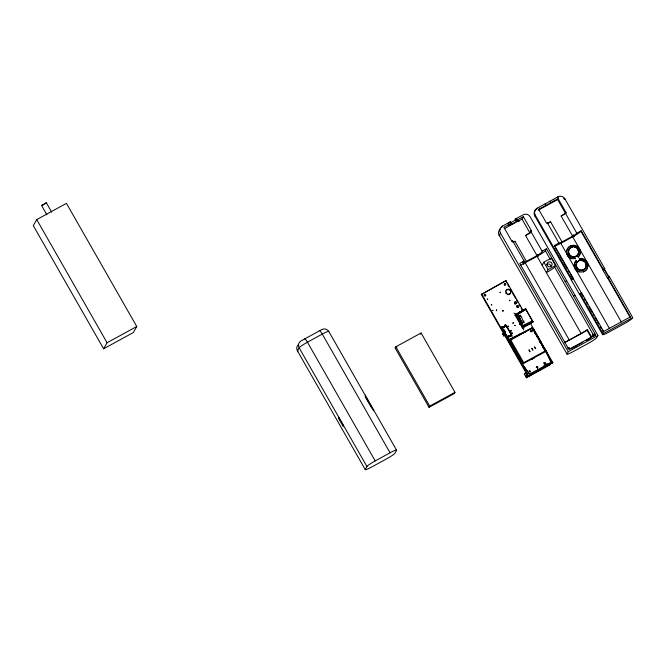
<?xml version="1.0" encoding="UTF-8"?>
<svg xmlns="http://www.w3.org/2000/svg" width="666" height="666" viewBox="0 0 666 666"><rect width="100%" height="100%" fill="white"/><g stroke="black" fill="none" stroke-linecap="round" stroke-linejoin="round"><path stroke-width="1" d="M523.643 329.995L523.643 327.497L522.494 328.072L522.668 327.156L521.278 324.126L522.968 327.181L522.494 328.072M513.503 349.051L513.544 346.919L512.662 347.569L513.544 346.919L513.644 348.817L522.111 363.653L529.503 374.209L539.077 370.121L551.182 362.362L545.862 350.666L544.172 347.702L543.431 348.11L543.19 346.453L551.182 362.362L529.503 374.209L521.977 363.886L508.533 339.96L531.843 328.196L533.266 330.294L534.007 329.895L533.266 330.294M503.787 327.173C509.432 323.734 499.658 328.771 502.938 327.664L505.502 325.865M537.437 368.173L537.504 366.874L537.096 367.582M544.979 364.052L545.038 362.754L544.638 363.461M503.771 335.955L506.177 334.449L503.771 335.955L502.697 334.082L505.069 332.509L507.334 337.187L511.513 334.707L511.771 335.156L510.889 335.248L511.513 334.707L507.334 337.187L502.231 328.255L502.189 327.522L505.744 326.09L506.202 325.249L506.252 326.057M529.345 324.384L529.936 323.293L527.38 324.592L527.555 325.341L529.345 324.384L529.936 323.293L533.025 321.845L525.432 308.783L515.026 315.01L517.549 313.936L521.886 323.018L522.194 325.899L524.333 325.799L525.89 324.475M511.047 334.482L510.93 335.398L508.291 337.154C506.06 338.245 512.046 333.133 512.012 336.33L511.405 335.239L508.291 337.154L511.521 335.273L507.459 336.463L508.225 336.022L508.608 336.73M502.189 327.522L504.978 332.684L502.697 334.082M527.555 325.341L524.05 326.864L527.38 324.592L522.294 327.805L515.218 315.409L525.874 309.215L532.783 321.553L529.82 323.543L533.025 321.845L522.968 327.181M509.357 300.691L509.915 300.008L509.865 300.691M520.629 323.435L521.153 321.645L521.578 322.844L520.629 323.435L521.153 321.645L518.648 316.591L517.34 317.232L515.592 314.752M522.619 310.498L521.878 311.305L525.874 309.215L516.3 315.584L522.194 325.899L532.492 320.771M526.981 375.874L526.415 377.747L524.383 374.192L526.065 372.202L527.88 375.174L526.415 377.747L526.182 375.174M519.671 312.945L520.046 311.755L520.562 312.088L520.029 312.362L520.046 311.755L520.088 312.262M538.644 369.647L538.028 371.403L534.79 372.111M527.522 375.016L526.415 377.747L549.783 364.976L550.824 363.145M525.216 309.315L525.432 308.783M321.836 329.545L301.057 340.909A5.153 5.045 29.7 0 0 299.142 347.794L297.419 350.815L365.201 469.513A8.591 0.899 -29.7 0 0 371.761 466.966L386.605 458.849A8.591 0.899 -29.7 0 0 394.888 453.28L396.611 450.249L373.659 410.048A8.591 0.899 -29.7 0 0 373.709 409.915M502.947 311.313L502.539 310.997M519.805 324.109L520.304 324.184L519.83 324.367M505.744 326.09L506.202 325.249L505.652 326.074L506.418 325.774M36.755 219.589L33.3 225.641L103.621 348.784L133.317 332.55L136.763 326.498L66.442 203.355L36.755 219.589L107.076 342.732L103.621 348.784M395.154 348.002L395.845 346.795L421.087 332.992L454.978 392.341L454.287 393.548L429.046 407.351L395.154 348.002L396.961 347.019M373.218 410.822L373.659 410.048M420.396 334.207L421.087 332.992M501.523 227.664L502.389 226.14L510.397 221.761L511.247 223.243A5.153 0.541 -29.7 0 0 509.473 225.15A5.153 0.541 -29.7 0 0 516.225 221.462A5.153 0.541 -29.7 0 0 516 220.646L515.159 219.164L523.168 214.785A5.153 5.045 29.7 0 1 530.169 216.8L597.943 335.489L596.644 337.77A8.591 0.899 -29.7 0 1 588.361 343.34L573.518 351.457A8.591 0.899 -29.7 0 1 566.957 354.004L499.175 235.314A5.153 5.045 29.7 0 1 500.316 228.946M365.201 469.513L366.924 466.483A8.591 0.899 -29.7 0 1 375.208 460.914L390.06 452.797A8.591 0.899 -29.7 0 1 396.611 450.249M502.389 226.14A5.153 5.045 29.7 0 0 500.474 233.033L499.175 235.314A8.591 0.899 -29.7 0 0 499.908 235.481M504.262 228.738L521.977 219.056L523.368 216.617L531.376 230.644L529.986 233.075L525.532 235.514L537.012 255.619L526.44 261.397A11.272 1.182 -29.7 0 1 524.125 260.98L519.755 263.378L568.897 349.425L595.612 334.815L546.47 248.768L542.099 251.157A11.272 1.182 -29.7 0 1 537.012 255.619M530.203 323.002L552.847 362.654L528.146 376.49L481.318 294.48L506.018 280.644L523.001 310.381M536.713 208.949L537.137 208.2L545.154 203.821A5.153 0.541 -29.7 0 0 549.908 201.224L557.925 196.836A5.153 5.045 29.7 0 1 564.918 198.859L604.77 268.639L602.897 270.08L607.575 278.238M537.137 208.2A5.153 5.045 29.7 0 0 535.231 215.085L534.806 215.834L571.286 279.728A8.591 0.899 -29.7 0 0 571.237 279.862M429.046 407.351L429.737 406.135L454.978 392.341M481.318 294.48L506.018 280.644M557.5 197.586L557.925 196.836M557.608 199.575L558.125 198.676L566.125 212.695L565.617 213.603L557.608 199.575L538.12 210.231M564.493 199.6L564.918 198.859M520.695 265.026A8.591 0.899 -29.7 0 0 525.183 262.812L537.062 256.318A8.591 0.899 -29.7 0 0 545.346 250.741L546.47 248.768M507.092 327.414L508.391 326.332L506.751 326.823L508.391 326.332L507.059 327.472M555.527 265.551L548.11 269.613L546.378 272.635A8.591 0.899 -29.7 0 0 554.661 267.066L555.527 265.551L551.29 258.133L543.872 262.188L542.141 265.218A8.591 0.899 -29.7 0 0 542.815 264.843M504.978 332.684L505.519 332.267L504.245 330.036L503.796 330.278M508.508 329.437L508.649 329.72M509.274 331.343L510.947 330.802L509.615 331.934L510.947 330.802L509.307 331.285L510.922 334.116L512.221 333.033L510.581 333.524L512.221 333.033L510.889 334.174M517.773 318.223L518.664 317.732L519.447 318.648L517.773 318.223L518.664 317.732M511.771 335.156L506.41 325.491M521.578 322.844L521.153 321.645L522.519 323.36L518.648 316.591M580.977 231.269L581.227 230.827L603.288 269.455L603.038 269.897L580.977 231.269A8.591 0.899 -29.7 0 1 572.685 236.838L560.814 243.331A8.591 0.899 -29.7 0 1 554.453 246.145M577.98 249.517L577.813 249.825A5.153 5.045 29.7 0 1 577.239 255.644L578.296 256.885A6.868 6.727 29.7 0 0 576.465 245.896A6.868 6.727 29.7 0 0 566.716 251.232A6.868 6.727 29.7 0 0 575.324 258.508L575.216 258.699M535.564 333.1L533.158 328.413L531.768 328.213L509.865 340.476L523.235 363.703L545.163 351.831L545.121 351.074L545.862 350.666L545.129 351.065M575.149 258.816L574.442 256.959L575.324 258.508M577.239 255.644L578.296 256.885M579.179 272.103A6.868 6.727 29.7 0 1 576.215 260.672L577.097 262.221A5.153 5.045 29.7 0 0 577.38 269.156A5.153 5.045 29.7 0 0 584.382 269.464A5.153 5.045 29.7 0 0 585.031 262.57M565.159 281.527L566.641 280.711M576.39 260.373A6.868 6.727 29.7 0 0 578.213 271.362A6.868 6.727 29.7 0 0 587.961 266.034A6.868 6.727 29.7 0 0 579.353 258.749L579.187 259.049A6.868 6.727 29.7 0 1 587.512 263.719A6.868 6.727 29.7 0 1 583.233 272.036M580.069 260.597L579.353 258.749M571.286 279.728L573.201 278.172L554.503 245.429L558.882 243.04A11.272 1.182 -29.7 0 0 562.062 241.916L572.635 236.139A11.272 1.182 -29.7 0 0 576.848 233.217L581.227 230.827M581.676 293.465L573.334 278.863A8.591 0.899 -29.7 0 1 572.943 278.613L573.201 278.172M542.474 344.73L541.733 345.138L542.474 344.73L543.431 348.093L544.172 347.702M529.553 371.703L529.961 370.995M573.509 296.104L574.991 295.288M528.146 376.49L552.847 362.654M579.578 294.464A8.591 0.899 -29.7 0 1 579.628 294.322L581.535 292.765L603.646 331.485L603.396 331.926A8.591 0.899 -29.7 0 0 603.346 332.043M581.535 292.765L581.285 293.215A8.591 0.899 -29.7 0 0 581.235 293.39M607.95 277.622L607.7 278.063L630.119 317.316L630.369 316.874L607.95 277.622L609.44 276.815L632.7 317.549L632.275 318.29A8.591 0.899 -29.7 0 1 623.992 323.867L609.14 331.976A8.591 0.899 -29.7 0 1 602.588 334.523L579.628 294.322M609.44 276.815L609.09 277.414L604.428 269.247M566.957 354.004L568.256 351.723L597.943 335.489M564.352 342.732A8.591 0.899 -29.7 0 0 567.582 341.075L582.434 332.958A8.591 0.899 -29.7 0 0 587.054 330.219L587.404 329.612L591.641 337.029L593.015 334.615L594.505 333.799L595.354 335.281L593.864 336.097L593.015 334.615M595.354 335.281L595.612 334.815M602.588 334.523L603.013 333.783L632.7 317.549M521.886 323.018L521.003 324.2L521.911 323.576L517.549 313.936L516.3 315.584M518.598 317.84L519.447 318.648M537.628 370.229L537.978 369.788M502.655 327.406L502.181 327.988L501.606 326.864L502.164 327.797L503.163 327.206M485.397 296.02C487.246 294.255 483.208 293.781 484.781 295.679C487.171 295.571 483.108 293.773 484.315 296.037M513.178 323.31L513.295 322.386L512.862 323.351M522.294 327.805L523.326 326.765M505.502 326.182L506.035 325.666L505.411 324.783L506.06 325.882L505.461 326.198L504.878 325.075L505.461 326.198M502.897 327.181L502.164 327.797L502.139 326.573M503.155 327.505L502.231 328.255L504.645 326.939M529.936 323.293L522.668 327.156L524.333 325.799M504.245 330.036L503.779 330.403L505.419 332.434M523.334 321.561L524.025 322.902L523.21 321.453L523.884 321.154L523.21 321.453L521.336 316.6M519.938 315.626L520.487 315.226L519.821 315.517L520.737 316.883L519.821 315.517M45.613 203.405L46.329 202.747L41.558 205.478L46.878 214.802M526.648 325.075L527.38 324.592M529.895 323.809L533.025 321.845M45.005 203.804L44.555 204.079M496.486 310.689L496.686 309.732L496.228 310.681M512.695 345.438L511.946 345.845L512.687 345.446M522.668 327.156L532.783 321.553M107.076 342.732L136.763 326.498M511.247 223.243L503.887 227.273L511.888 241.292L512.645 240.876L524.125 260.98M516 220.646L523.368 216.617M558.125 198.676L550.757 202.705A5.153 0.541 -29.7 0 1 546.003 205.303L538.636 209.332L546.644 223.351L547.402 222.935A11.272 1.182 -29.7 0 0 550.582 221.811L562.062 241.916M525.532 235.514A11.272 1.182 -29.7 0 0 530.619 231.052L531.376 230.644M572.635 236.139L561.155 216.034A11.272 1.182 -29.7 0 0 565.367 213.112L566.125 212.695M513.178 242.266L514.96 241.292L526.44 261.397M547.91 223.276L550.582 221.811M561.155 216.034L564.726 214.086M573.334 278.863L571.303 279.97L579.645 294.572L581.002 293.831M603.288 269.455L604.77 268.639M505.069 332.509L505.519 332.267M533.158 328.413L532.417 328.821L533.158 328.413L541.633 343.248L540.884 343.656L539.202 340.676L539.935 340.284L539.202 340.676M509.265 341.633L510.739 340.834M535.805 334.757L536.546 334.349L535.805 334.74L534.956 333.266L535.697 332.867L534.965 333.258M536.654 336.238L537.395 335.83L536.654 336.23L537.495 337.72L538.245 337.312L537.504 337.712M542.582 346.62L543.323 346.22L542.59 346.611L544.28 349.592L545.021 349.184L544.28 349.583M564.518 342.274A8.591 0.899 -29.7 0 0 569.239 339.96L581.118 333.466A8.591 0.899 -29.7 0 0 587.404 329.612M567.782 348.41L569.264 347.594L570.113 349.084M536.23 367.291L537.737 366.466M573.476 347.377L582.808 342.274M573.568 347.535L576.19 346.104M603.646 331.485L630.369 316.874M543.822 365.418L547.177 363.578M43.665 204.595L43.24 204.82M540.892 343.648L541.633 343.248M522.46 311.039L525.874 309.215M538.061 370.121L537.703 370.096M515.026 315.01L516.167 314.41L514.01 313.128M525.749 325.541L523.842 326.914M524.383 374.192L526.19 373.26M43.024 204.937L41.558 205.478M530.286 331.701L532.176 330.777M525.965 309.232L515.576 314.227L517.34 317.232M518.739 334.507L526.065 331.618M511.679 334.723L507.367 336.53M515.218 315.409L516.633 314.935M543.14 367.815L545.562 367.282M520.238 323.976L520.429 323.501L520.238 324.051M533.025 328.646L531.843 328.196L508.533 339.96L512.795 347.336M504.487 285.239C506.809 285.772 505.269 281.643 504.345 284.166C506.243 286.263 504.861 282.176 504.087 284.723M46.304 202.73L51.648 212.071M517.565 318.04L520.446 320.071L520.579 323.285M365.101 396.437L372.702 409.498M508.266 329.096L508.466 329.37M507.534 337.354L508.2 338.411L507.65 337.396M604.029 268.839L609.165 277.83M565.367 213.112L576.848 233.217M573.151 234.848L574.184 236.646M572.685 236.838L621.32 321.994M549.908 201.224L550.757 202.705M545.154 203.821L546.003 205.303M576.215 260.672L577.097 262.221M560.814 243.331L609.44 328.488M547.402 222.935L558.882 243.04M555.769 248.526L556.776 250.299M557.792 252.064L558.799 253.838M559.806 255.611L562.845 260.914M563.852 262.687L567.39 268.881M568.398 270.646L569.413 272.419M570.421 274.184L572.943 278.613M581.801 294.114L583.341 296.811M584.373 298.609L585.397 300.416M586.43 302.214L587.454 304.012M588.994 306.718L592.082 312.121M593.115 313.919L594.139 315.717M595.171 317.524L596.711 320.221M597.735 322.019L598.767 323.826M600.307 326.523L601.34 328.321M602.364 330.128L603.396 331.926M535.231 215.085L571.711 278.979M580.053 293.581L603.013 333.783M545.346 250.741L550.432 259.648M554.661 267.066L593.123 334.415M530.619 231.052L542.099 251.157M587.054 330.219L591.025 337.171M521.977 219.056L529.986 233.075M543.872 262.188L548.11 269.613M537.587 254.437L538.619 256.235M537.062 256.318L581.118 333.466M508.15 224.126L508.732 225.15M525.183 262.812L569.239 339.96M522.743 262.554L523.776 264.352M500.474 233.033L568.256 351.723M536.413 334.582L539.801 340.517M540.65 341.999L542.34 344.971M505.735 281.127L506.768 282.933M507.8 284.732L508.824 286.538M510.372 289.244L511.396 291.042M512.429 292.849L515.517 298.251M516.55 300.058L518.09 302.755M519.122 304.562L520.146 306.36M521.178 308.167L522.211 309.965M535.073 332.5L536.105 334.299M537.129 336.105L538.161 337.903M539.701 340.609L540.734 342.416M545.879 351.423L547.427 354.129M548.451 355.927L549.483 357.734M551.032 360.439L552.572 363.137M534.632 346.861L535.647 348.643M534.507 347.186L535.298 348.576M531.984 348.31L533 350.091M531.743 348.443L532.65 350.025M529.112 349.875L529.978 351.39M528.896 350L529.928 351.798M506.751 326.823L508.849 330.602M481.593 293.997L528.429 376.007M395.845 346.795L429.737 406.135M365.309 395.204L373.643 409.806M322.252 329.345A5.153 5.045 29.7 0 1 328.838 331.56L365.318 395.454A8.591 0.899 -29.7 0 0 365.368 395.313M366.059 397.76L371.653 407.534M390.06 452.797L322.277 334.107A5.153 0.891 61.3 0 0 319.214 330.561M375.208 460.914L307.426 342.216A5.153 0.891 61.3 0 0 304.37 338.678M366.924 466.483L299.142 347.794A8.591 0.899 -29.7 0 1 307.426 342.216L322.277 334.107A8.591 0.899 -29.7 0 1 328.838 331.56M502.888 333.741L503.954 335.622M508.108 336.963L508.732 338.128L508.225 336.022M574.209 246.936A5.153 5.045 29.7 0 1 577.888 254.695A5.153 5.045 29.7 0 1 569.288 254.728A5.153 5.045 29.7 0 1 572.627 246.944M581.843 260.289A5.153 5.045 29.7 0 1 585.514 268.048A5.153 5.045 29.7 0 1 576.914 268.09A5.153 5.045 29.7 0 1 580.244 260.298M581.668 260.597A5.153 5.045 29.7 0 1 583.924 261.505M574.267 257.267A5.153 5.045 29.7 0 1 568.289 252.972A5.153 5.045 29.7 0 1 572.635 247.219M574.192 247.269A5.153 5.045 29.7 0 1 574.708 247.386M571.753 258.799A6.868 6.727 29.7 0 1 567.124 249.359A6.868 6.727 29.7 0 1 577.28 246.786A6.868 6.727 29.7 0 1 578.121 257.193M535.239 216.075A8.591 0.899 -29.7 0 1 534.806 215.834A5.153 5.045 29.7 0 1 536.321 209.182M557.908 197.386A5.153 5.045 29.7 0 1 558.349 197.219M563.619 198.468A5.153 5.045 29.7 0 1 563.952 198.834M554.428 201.382A5.153 0.891 61.3 0 1 554.312 201.032M554.137 200.233A5.153 0.891 61.3 0 1 554.129 200.05M539.718 209.873A5.153 0.891 61.3 0 1 539.468 209.149M539.293 208.35A5.153 0.891 61.3 0 1 539.285 208.167M519.089 221.645A5.153 0.891 61.3 0 1 518.689 220.513M515.159 219.164A5.153 0.541 -29.7 0 1 516.192 219.38A5.153 0.541 -29.7 0 1 510.614 222.777M508.041 223.468A5.153 0.541 -29.7 0 1 510.397 221.761M546.536 264.627A2.581 2.522 29.7 0 1 550.924 266.633M593.106 335.889A8.591 0.899 -29.7 0 1 585.772 340.651M514.96 241.292A11.272 1.182 -29.7 0 1 512.87 242.141M512.012 241.425A11.272 1.182 -29.7 0 1 512.645 240.876M571.819 348.493A8.591 0.899 -29.7 0 1 571.528 348.651M591.033 337.804A8.591 0.899 -29.7 0 1 587.262 340.051M573.06 347.602A8.591 0.899 -29.7 0 1 571.012 348.659M505.827 291.059A2.581 2.522 29.7 0 1 509.215 289.852A2.581 2.522 29.7 0 1 510.497 293.231A2.581 2.522 29.7 0 1 507.109 294.439M505.935 293.356A2.581 2.522 29.7 0 1 505.81 293.123M514.485 302.497A0.949 0.924 29.7 0 1 515.975 302.647A0.949 0.924 29.7 0 1 515.467 304.029M514.885 304.021A0.949 0.924 29.7 0 1 514.477 303.746M516.475 306.51A0.949 0.924 29.7 0 1 517.732 306.069A0.949 0.924 29.7 0 1 518.181 307.317M543.772 363.161A0.874 0.857 29.7 0 1 545.071 363.969M543.772 362.912A0.874 0.857 29.7 0 1 544.13 362.645M544.755 362.62A0.874 0.857 29.7 0 1 545.129 362.878M536.43 366.849A0.874 0.857 29.7 0 1 537.795 367.432M537.803 367.69A0.874 0.857 29.7 0 1 537.728 367.94M536.488 367.199A0.874 0.857 29.7 0 1 537.529 367.998M529.129 370.854A0.874 0.857 29.7 0 1 530.219 371.986M529.129 371.303A0.874 0.857 29.7 0 1 529.961 371.953M298.152 350.982A8.591 0.899 -29.7 0 1 297.419 350.815A5.153 5.045 29.7 0 1 298.559 344.447M491.758 304.87L491.233 304.845L491.749 304.895M508.633 326.373L508.108 326.373L508.633 326.373M511.172 330.827L510.656 330.852L511.172 330.827M487.745 299.151L487.221 299.151L487.737 299.225M492.932 310.406L492.415 310.431L492.932 310.431M500.324 292.274L499.8 292.274L500.316 292.349M503.246 310.706L502.73 310.706L503.238 310.781M511.097 341.775L510.572 341.775L511.097 341.775M515.143 325.466L514.618 325.466L515.134 325.541M515.975 350.749L515.451 350.749L515.967 350.832M534.215 357.742L531.468 359.482L534.215 357.742M338.919 417.715L338.569 418.323L343.24 426.49L343.581 425.89L338.919 417.715M506.66 325.932L505.91 326.39L506.66 325.932M511.421 334.274L510.672 334.723L511.421 334.274M510.148 340.984L509.407 341.4L510.148 340.992M510.997 342.466L510.248 342.882L510.997 342.474M511.846 343.947L511.097 344.364L511.838 343.956M514.385 348.401L513.644 348.817L514.385 348.41M515.234 349.883L514.485 350.299L515.226 349.891M516.083 351.365L515.334 351.781L516.075 351.382M516.933 352.855L516.183 353.271L516.924 352.863M517.773 354.337L517.032 354.753L517.773 354.345M518.623 355.819L517.873 356.235L518.623 355.827M519.472 357.301L518.722 357.717L519.463 357.309M520.321 358.791L519.572 359.199L520.312 358.799M521.17 360.273L520.421 360.689L521.162 360.281M522.011 361.755L521.27 362.171L522.011 361.763M522.86 363.236L522.111 363.653L522.852 363.245M532.259 327.839L510.589 339.685L523.717 362.687L545.396 350.84L532.259 327.839M534.848 331.377L534.107 331.785L534.848 331.377M539.085 338.794L538.344 339.202L539.085 338.794M540.784 341.766L540.043 342.174L540.784 341.766M569.247 254.079A5.153 5.045 29.7 0 0 578.13 254.287A5.153 5.045 29.7 0 0 573.734 246.578A5.153 5.045 29.7 0 0 569.247 254.079M576.873 267.432A5.153 5.045 29.7 0 0 585.755 267.64A5.153 5.045 29.7 0 0 581.36 259.931A5.153 5.045 29.7 0 0 576.873 267.432M547.294 265.426A2.581 2.522 29.7 0 0 551.723 265.734A2.581 2.522 29.7 0 0 549.708 261.788A2.581 2.522 29.7 0 0 547.294 265.426M506.202 292.865A2.581 2.522 29.7 0 0 510.647 292.982A2.581 2.522 29.7 0 0 508.458 289.119A2.581 2.522 29.7 0 0 506.202 292.865M514.635 303.088A0.949 0.924 29.7 0 0 516.267 303.147A0.949 0.924 29.7 0 0 515.476 301.723A0.949 0.924 29.7 0 0 514.635 303.088M516.791 306.86A0.949 0.924 29.7 0 0 518.414 306.918A0.949 0.924 29.7 0 0 517.632 305.494A0.949 0.924 29.7 0 0 516.791 306.86M530.66 331.343A0.857 0.841 29.7 0 0 532.134 331.377A0.857 0.841 29.7 0 0 531.401 330.095A0.857 0.841 29.7 0 0 530.66 331.343"/></g></svg>
